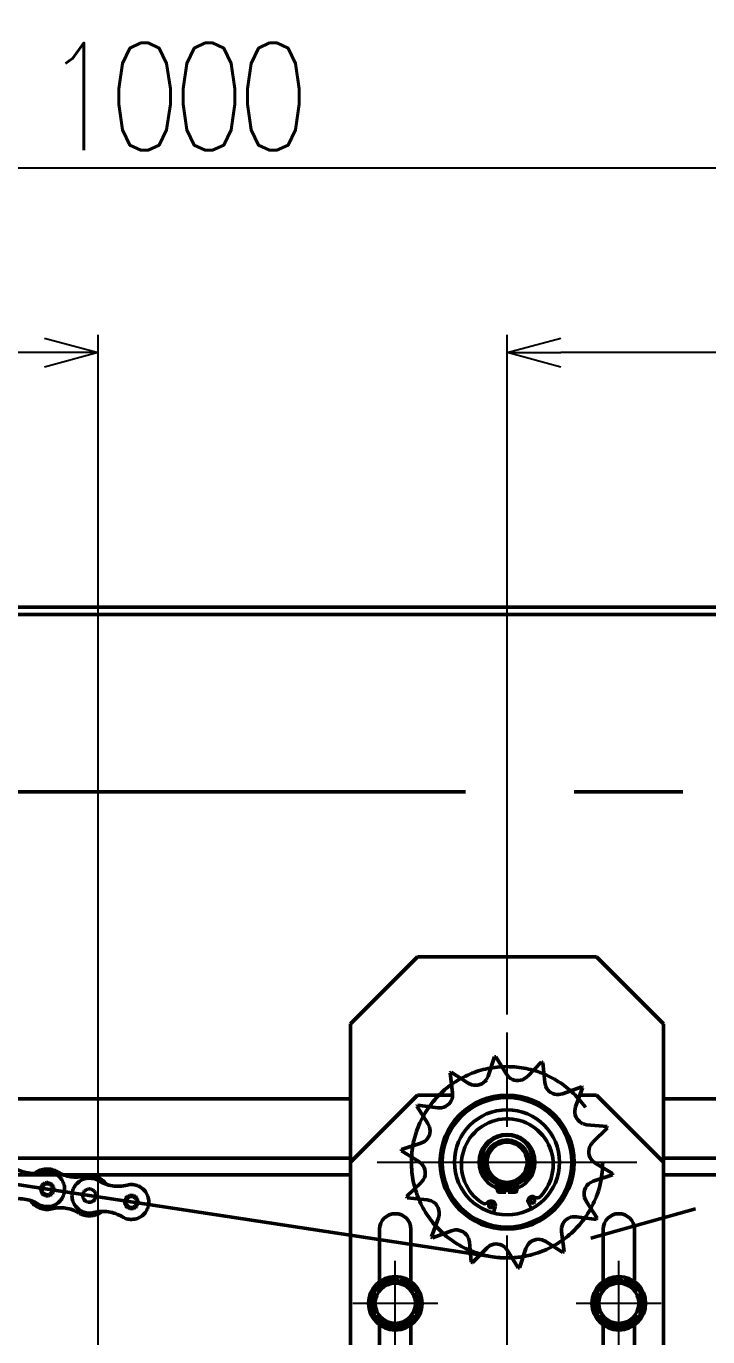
# Model space of a CAD drawing. Header units: millimetres. Extents: x -993 to 13147, y -7260 to 4342.
# Drawn here: x 4839 to 5144, y -6016 to -5430 of the extents above; entities that cross this region are included whole.
import ezdxf

# ---------------------------------------------------------------- set-up
doc = ezdxf.new("R2010")
doc.units = ezdxf.units.MM
doc.header["$LTSCALE"] = 7.649257
doc.linetypes.add('CENTER', pattern=[50.8, 31.75, -6.35, 6.35, -6.35])
doc.linetypes.add('PHANTOM', pattern=[63.5, 31.75, -6.35, 6.35, -6.35, 6.35, -6.35])
doc.layers.add('NoLayerName_001', color=7, linetype='Continuous')
doc.layers.add('NoLayerName_003', color=7, linetype='Continuous')
doc.styles.get("Standard").update_dxf_attribs({"font": 'txt', "bigfont": 'extfont2'})
doc.dimstyles.get("Standard").update_dxf_attribs({"dimtxt": 2.5, "dimasz": 2.5, "dimexe": 1.25, "dimexo": 0.625, "dimtad": 1, "dimzin": 0, "dimdsep": 46, "dimtxsty": 'Standard', "dimcen": 2.5, "dimadec": 0, "dimazin": 0, "dimtfac": 0.75, "dimtmove": 0, "dimatfit": 3, "dimfxl": 1, "dimarcsym": 0})

# ---------------------------------------------------------------- blocks, each defined once
blk = doc.blocks.new('_OPEN30')
at = {"color": 0, "linetype": 'ByBlock', "lineweight": -2}
for p, q in [((-1, 0.267949), (0, 0)), ((0, 0), (-1, -0.267949)), ((0, 0), (-1, 0))]:
    blk.add_line(p, q, dxfattribs=at)
blk = doc.blocks.new('*D1585')
at = {"layer": 'Defpoints', "color": 0}
for p in [(5054.41, -5575.87), (5404.59, -5752.44), (5054.41, -5880.09)]:
    blk.add_point(p, dxfattribs=at)
at = {"layer": 'NoLayerName_001', "color": 0, "linetype": 'Continuous', "lineweight": 25}
for p, q in [((5054.41, -5872.09), (5054.41, -5567.87)), ((5404.59, -5744.44), (5404.59, -5567.87)), ((5380.59, -5575.87), (5078.41, -5575.87))]:
    blk.add_line(p, q, dxfattribs=at)
at = {"layer": 'NoLayerName_001', "color": 0, "lineweight": 25, "xscale": 24, "yscale": 24, "zscale": 24, "rotation": 180}
blk.add_blockref('_OPEN30', (5054.41, -5575.87), dxfattribs=at)
at = {"layer": 'NoLayerName_001', "color": 0, "lineweight": 25, "xscale": 24, "yscale": 24, "zscale": 24}
blk.add_blockref('_OPEN30', (5404.59, -5575.87), dxfattribs=at)
at = {"layer": 'NoLayerName_001', "color": 2, "lineweight": 50, "insert": (5229.5, -5543.87), "char_height": 48, "attachment_point": 5}
blk.add_mtext('\\W0.8000;\\T0.8750;350', dxfattribs=at)
blk = doc.blocks.new('*D1586')
at = {"layer": 'Defpoints', "color": 0}
for p in [(4404.55, -5493.27), (4404.55, -5752.44), (5404.59, -5752.44)]:
    blk.add_point(p, dxfattribs=at)
at = {"layer": 'NoLayerName_001', "color": 0, "linetype": 'Continuous', "lineweight": 25}
for p, q in [((4404.55, -5744.44), (4404.55, -5485.27)), ((5404.59, -5744.44), (5404.59, -5485.27)), ((5380.59, -5493.27), (4428.55, -5493.27))]:
    blk.add_line(p, q, dxfattribs=at)
at = {"layer": 'NoLayerName_001', "color": 0, "lineweight": 25, "xscale": 24, "yscale": 24, "zscale": 24, "rotation": 180}
blk.add_blockref('_OPEN30', (4404.55, -5493.27), dxfattribs=at)
at = {"layer": 'NoLayerName_001', "color": 0, "lineweight": 25, "xscale": 24, "yscale": 24, "zscale": 24}
blk.add_blockref('_OPEN30', (5404.59, -5493.27), dxfattribs=at)
at = {"layer": 'NoLayerName_001', "color": 2, "lineweight": 50, "insert": (4904.57, -5461.27), "char_height": 48, "attachment_point": 5}
blk.add_mtext('\\W0.8000;\\T0.8750;1000', dxfattribs=at)
blk = doc.blocks.new('*D1587')
at = {"layer": 'Defpoints', "color": 0}
for p in [(4404.55, -5575.87), (4404.55, -5752.44), (4871.51, -6268.7)]:
    blk.add_point(p, dxfattribs=at)
at = {"layer": 'NoLayerName_001', "color": 0, "linetype": 'Continuous', "lineweight": 25}
for p, q in [((4404.55, -5744.44), (4404.55, -5567.87)), ((4871.51, -6260.7), (4871.51, -5567.87)), ((4847.51, -5575.87), (4428.55, -5575.87))]:
    blk.add_line(p, q, dxfattribs=at)
at = {"layer": 'NoLayerName_001', "color": 0, "lineweight": 25, "xscale": 24, "yscale": 24, "zscale": 24, "rotation": 180}
blk.add_blockref('_OPEN30', (4404.55, -5575.87), dxfattribs=at)
at = {"layer": 'NoLayerName_001', "color": 0, "lineweight": 25, "xscale": 24, "yscale": 24, "zscale": 24}
blk.add_blockref('_OPEN30', (4871.51, -5575.87), dxfattribs=at)
at = {"layer": 'NoLayerName_001', "color": 2, "lineweight": 50, "insert": (4638.03, -5531.29), "char_height": 48, "attachment_point": 5}
blk.add_mtext('\\W0.8000;\\T0.8750;(467)', dxfattribs=at)
blk = doc.blocks.new('JZB_0822')
at = {"layer": 'NoLayerName_001', "color": 7, "linetype": 'Continuous', "lineweight": 50}
for p, q in [((30, 200), (0, 170)), ((30, 200), (45.64, 200)), ((102.59, 200), (110, 200)), ((140, 170), (110, 200)), ((0, 170), (0, 0)), ((140, 170), (140, 0)), ((13, 116.65), (13, 140)), ((27, 140), (27, 116.65)), ((113, 116.65), (113, 140)), ((127, 140), (127, 116.65)), ((13, 81.1), (13, 97.15)), ((27, 97.15), (27, 54)), ((113, 54), (113, 97.15)), ((127, 97.15), (127, 54)), ((13, 54), (13, 59.9)), ((0, 6), (140, 6)), ((40, 6), (40, 0)), ((100, 0), (100, 6)), ((0, 0), (140, 0))]:
    blk.add_line(p, q, dxfattribs=at)
for radius in [10, 9]:
    blk.add_circle((70, 170), radius, dxfattribs=at)
for centre, start, end in [((20, 140), 0, 180), ((120, 140), 0, 180), ((20, 54), 180, 0), ((120, 54), 180, 0)]:
    blk.add_arc(centre, 7, start, end, dxfattribs=at)
blk = doc.blocks.new('JZB_0823')
at = {"layer": 'NoLayerName_001', "color": 7, "linetype": 'Continuous', "lineweight": 50}
for start, end in [(290.54849, 249.45151), (255.16191, 260.77687), (267.7649, 272.2351), (279.22314, 284.83809)]:
    blk.add_arc((12.5, 12.5), 12.5, start, end, dxfattribs=at)
blk = doc.blocks.new('JZB_0824')
at = {"layer": 'NoLayerName_001', "color": 7, "linetype": 'Continuous', "lineweight": 50}
for p, q in [((7, 0.97), (7, 2.46)), ((10.9, 3.4), (10.9, 0)), ((11.88, 0), (11.88, 3.4)), ((15.78, 2.46), (15.78, 0.97)), ((10.9, 0), (7.98, 0)), ((14.8, 0), (11.88, 0))]:
    blk.add_line(p, q, dxfattribs=at)
for centre in [(8.95, 1.95), (13.83, 1.95)]:
    blk.add_circle(centre, 1, dxfattribs=at)
for centre, radius, start, end in [((11.39, 14.2), 11.39, 298.36423, 241.63577), ((5.05, 2.46), 1.95, 0, 61.63577), ((7.98, 0.97), 0.975, 180, 270), ((14.8, 0.97), 0.975, 270, 0), ((17.73, 2.46), 1.95, 118.36423, 180)]:
    blk.add_arc(centre, radius, start, end, dxfattribs=at)
blk = doc.blocks.new('JZB_0851')
at = {"layer": 'NoLayerName_001', "color": 7, "linetype": 'Continuous', "lineweight": 50}
for p, q in [((690, 767.5), (50, 767.5)), ((830, 767.5), (1454.22, 767.5)), ((690, 760), (153, 760)), ((830, 760), (1107, 760))]:
    blk.add_line(p, q, dxfattribs=at)
blk = doc.blocks.new('JZB_0852')
at = {"layer": 'NoLayerName_001', "color": 7, "linetype": 'Continuous', "lineweight": 50}
for start, end in [(94.09895, 146.11564), (32.09734, 78.01881), (154.17078, 209.37944), (334.3923, 26.10468), (213.74988, 265.61424), (273.31891, 326.79776)]:
    blk.add_arc((10.75, 10.73), 10.75, start, end, dxfattribs=at)
blk = doc.blocks.new('JZB_0853')
at = {"layer": 'NoLayerName_001', "color": 7, "linetype": 'Continuous', "lineweight": 50}
for start, end in [(94.09895, 146.11564), (32.09734, 78.01881), (154.17078, 209.37944), (334.3923, 26.10468), (213.74988, 265.61424), (273.31891, 326.79776)]:
    blk.add_arc((10.75, 10.73), 10.75, start, end, dxfattribs=at)
blk = doc.blocks.new('JZB_0855')
at = {"layer": 'NoLayerName_001', "color": 7, "linetype": 'Continuous', "lineweight": 50}
blk.add_circle((12, 12), 12, dxfattribs=at)
blk = doc.blocks.new('JZB_0856')
at = {"layer": 'NoLayerName_001', "color": 7, "linetype": 'Continuous', "lineweight": 50}
blk.add_circle((12, 12), 12, dxfattribs=at)
blk = doc.blocks.new('JZB_0857')
at = {"layer": 'NoLayerName_001', "color": 7, "linetype": 'Continuous', "lineweight": 50}
for p, q in [((9.5, 21.94), (0, 16.45)), ((19, 16.45), (9.5, 21.94)), ((0, 16.45), (0, 5.48)), ((19, 5.48), (19, 16.45)), ((0, 5.48), (9.5, 0)), ((9.5, 0), (19, 5.48))]:
    blk.add_line(p, q, dxfattribs=at)
blk.add_circle((9.5, 10.97), 9, dxfattribs=at)
blk = doc.blocks.new('JZB_0858')
at = {"layer": 'NoLayerName_001', "color": 7, "linetype": 'Continuous', "lineweight": 50}
for p, q in [((9.5, 21.94), (0, 16.45)), ((19, 16.45), (9.5, 21.94)), ((0, 16.45), (0, 5.48)), ((19, 5.48), (19, 16.45)), ((0, 5.48), (9.5, 0)), ((9.5, 0), (19, 5.48))]:
    blk.add_line(p, q, dxfattribs=at)
blk.add_circle((9.5, 10.97), 9, dxfattribs=at)
blk = doc.blocks.new('JZB_0859')
at = {"layer": 'NoLayerName_003', "color": 7, "linetype": 'Continuous', "lineweight": 50}
for p, q in [((38.77, 85.77), (41.65, 94.41)), ((42.25, 94.48), (46.96, 86.69)), ((56.33, 85.62), (62.67, 92.16)), ((63.23, 91.96), (64.1, 82.9)), ((22.89, 78.28), (21.74, 87.32)), ((22.24, 87.63), (29.87, 82.66)), ((31.46, 81.93), (29.87, 82.66)), ((38.77, 85.77), (37.98, 84.21)), ((48.08, 85.34), (46.96, 86.69)), ((56.33, 85.62), (54.94, 84.56)), ((64.52, 81.2), (64.1, 82.9)), ((22.89, 78.28), (22.86, 76.53)), ((72.08, 77.87), (70.37, 77.52)), ((72.08, 77.87), (80.63, 81.01)), ((81.05, 80.59), (77.9, 72.04)), ((11.83, 64.65), (6.87, 72.29)), ((7.19, 72.79), (16.22, 71.62)), ((17.97, 71.66), (16.22, 71.62)), ((77.55, 70.33), (77.9, 72.04)), ((11.83, 64.65), (12.56, 63.06)), ((82.91, 64.06), (81.22, 64.48)), ((82.91, 64.06), (91.98, 63.18)), ((92.17, 62.61), (85.63, 56.28)), ((0.07, 52.89), (8.71, 55.75)), ((10.27, 56.54), (8.71, 55.75)), ((84.56, 54.89), (85.63, 56.28)), ((7.78, 47.57), (0, 52.29)), ((7.78, 47.57), (9.13, 46.45)), ((86.68, 46.91), (85.33, 48.03)), ((94.39, 41.59), (85.75, 38.72)), ((86.68, 46.91), (94.46, 42.18)), ((2.29, 31.87), (8.83, 38.2)), ((9.9, 39.59), (8.83, 38.2)), ((11.55, 30.42), (2.48, 31.3)), ((11.55, 30.42), (13.24, 29.99)), ((82.63, 29.83), (81.9, 31.42)), ((82.63, 29.83), (87.59, 22.19)), ((41.19, 24.53), (41.95, 27.37)), ((56.77, 29.03), (58.14, 26.42)), ((13.41, 13.89), (16.56, 22.43)), ((71.57, 16.19), (71.6, 17.94)), ((76.49, 22.82), (78.24, 22.85)), ((87.27, 21.68), (78.24, 22.85)), ((22.38, 16.6), (13.83, 13.46)), ((22.38, 16.6), (24.09, 16.96)), ((29.94, 13.28), (30.36, 11.58)), ((63, 12.54), (64.59, 11.81)), ((72.22, 6.84), (64.59, 11.81)), ((71.57, 16.19), (72.73, 7.16)), ((31.23, 2.52), (30.36, 11.58)), ((38.13, 8.85), (31.79, 2.32)), ((38.13, 8.85), (39.52, 9.92)), ((46.38, 9.14), (47.5, 7.79)), ((52.21, 0), (47.5, 7.79)), ((55.69, 8.71), (52.81, 0.07)), ((55.69, 8.71), (56.48, 10.27))]:
    blk.add_line(p, q, dxfattribs=at)
at = {"layer": 'NoLayerName_003', "color": 4, "linetype": 'CENTER', "lineweight": 50}
blk.add_circle((47.23, 47.24), 42.8, dxfattribs=at)
at = {"layer": 'NoLayerName_003', "color": 7, "linetype": 'Continuous', "lineweight": 50}
for centre, radius in [((47.23, 47.24), 30), ((47.23, 47.24), 29), ((47.23, 47.24), 23.5), ((58.54, 29.96), 1), ((40.02, 27.89), 1)]:
    blk.add_circle(centre, radius, dxfattribs=at)
for centre, radius, start, end in [((47.23, 47.24), 47.5, 96.02365, 96.74739), ((47.23, 47.24), 47.5, 70.30936, 71.0331), ((47.23, 47.24), 47.5, 121.73793, 122.46167), ((33.12, 87.65), 5.96, 253.80381, 324.68151), ((52.05, 89.77), 5.96, 228.08952, 298.96723), ((16.99, 77.53), 5.96, 279.51809, 350.3958), ((70.03, 83.46), 5.96, 202.37524, 273.25294), ((47.23, 47.24), 47.5, 44.59508, 45.31882), ((47.23, 47.24), 47.5, 147.45222, 148.17596), ((47.35, 46.17), 20.53, 316.10095, 236.67009), ((83.49, 69.98), 5.96, 176.66095, 247.53866), ((6.84, 61.41), 5.96, 305.23238, 16.11009), ((47.23, 47.24), 47.5, 18.88079, 19.60453), ((47.23, 47.24), 47.5, 173.16651, 173.89025), ((89.77, 52), 5.96, 150.94667, 221.82437), ((4.69, 42.48), 5.96, 330.94667, 41.82437), ((47.23, 47.24), 47.5, 353.16651, 353.89025), ((87.62, 33.07), 5.96, 108.32941, 196.11009), ((47.23, 47.24), 47.5, 198.88079, 199.60453), ((10.97, 24.49), 5.96, 339.75798, 67.53866), ((40.02, 27.89), 2, 345.11718, 135.43944), ((58.54, 29.96), 2, 57.3316, 207.65386), ((60.7, 33.33), 2, 237.3316, 316.10095), ((37.17, 30.69), 2, 236.67009, 315.43944), ((77.48, 16.95), 5.96, 99.51809, 170.3958), ((47.23, 47.24), 47.5, 327.45222, 328.17596), ((47.23, 47.24), 47.5, 224.59508, 225.31882), ((24.43, 11.01), 5.96, 22.37524, 93.25294), ((61.34, 6.82), 5.96, 73.80381, 144.68151), ((42.41, 4.71), 5.96, 48.08952, 118.96723), ((47.23, 47.24), 47.5, 301.73793, 302.46167), ((47.23, 47.24), 47.5, 250.30936, 251.0331), ((47.23, 47.24), 47.5, 276.02365, 276.74739)]:
    blk.add_arc(centre, radius, start, end, dxfattribs=at)
blk = doc.blocks.new('JZB_0863')
at = {"layer": 'NoLayerName_001', "color": 7, "linetype": 'Continuous', "lineweight": 50}
for p, q in [((0, 220), (1442.63, 220)), ((900, 216.8), (320, 216.8)), ((307.5, 0), (690, 0)), ((830, 0), (912.5, 0))]:
    blk.add_line(p, q, dxfattribs=at)
blk = doc.blocks.new('JZB_0929')
at = {"layer": 'NoLayerName_001', "color": 4, "linetype": 'CENTER', "lineweight": 25}
blk.add_line((9, 0), (9, 333.71), dxfattribs=at)
at = {"layer": 'NoLayerName_001', "color": 7, "linetype": 'Continuous', "lineweight": 50}
for p, q in [((4.75, 177.5), (3, 175.75)), ((13.25, 177.5), (4.75, 177.5)), ((15, 175.75), (13.25, 177.5)), ((15, 175.75), (3, 175.75)), ((3, 175.75), (3, 121.6)), ((15, 121.6), (15, 175.75)), ((3, 95.6), (3, 36.5)), ((15, 36.5), (15, 95.6)), ((0, 10), (0, 17.5)), ((9, 10.8), (9, 17.5)), ((18, 10), (18, 17.5)), ((0, 10), (18, 10)), ((9, 10.8), (4.5, 10)), ((18, 10.8), (13.5, 10))]:
    blk.add_line(p, q, dxfattribs=at)
at = {"layer": 'NoLayerName_001', "color": 3, "linetype": 'Continuous', "lineweight": 50}
for p, q in [((3.88, 176.62), (3.88, 121.6)), ((14.13, 121.6), (14.13, 176.62)), ((3.88, 95.6), (3.88, 36.5)), ((14.13, 36.5), (14.13, 95.6))]:
    blk.add_line(p, q, dxfattribs=at)
at = {"layer": 'NoLayerName_001', "color": 7, "linetype": 'Continuous', "lineweight": 50, "start_tangent": (-0.999906, 0.013678), "end_tangent": (-0.982197, 0.187856)}
for points in [[(4.5, 10), (4.18, 10), (0, 10.8)], [(13.5, 10), (13.18, 10), (9, 10.8)]]:
    blk.add_spline(points, degree=3, dxfattribs=at)
blk = doc.blocks.new('JZB_0930')
at = {"layer": 'NoLayerName_001', "color": 7, "linetype": 'Continuous', "lineweight": 50}
for p, q in [((30, 350), (0, 320)), ((30, 350), (110, 350)), ((140, 320), (110, 350)), ((0, 258.1), (0, 320)), ((140, 320), (140, 258.1)), ((0, 88.1), (0, 0)), ((140, 88.1), (140, 0)), ((140, 9), (0, 9)), ((40, 9), (40, 0)), ((100, 0), (100, 9)), ((140, 0), (0, 0))]:
    blk.add_line(p, q, dxfattribs=at)
blk = doc.blocks.new('JZB_1062')
at = {"layer": 'NoLayerName_003', "color": 4, "linetype": 'CENTER', "lineweight": 50}
for p, q in [((63.88, 208.57), (1063.88, 208.57)), ((1078.72, 100.92), (725.47, 1.6)), ((707.45, 0.49), (55.64, 99.49))]:
    blk.add_line(p, q, dxfattribs=at)
at = {"layer": 'NoLayerName_003', "color": 3, "linetype": 'PHANTOM', "lineweight": 50}
blk.add_line((525.65, 18.95), (525.63, 18.95), dxfattribs=at)
for centre, radius in [((508.15, 30.76), 2.98), ((508.15, 30.76), 2.48), ((526.98, 27.9), 2.98), ((545.82, 25.04), 2.98), ((545.82, 25.04), 2.48)]:
    blk.add_circle(centre, radius, dxfattribs=at)
for centre, radius, start, end in [((502.15, 54.73), 16.9, 238.74319, 283.98292), ((508.12, 30.76), 9.05, 58.28194, 128.61667), ((508.12, 30.76), 7.8, 238.74319, 103.98292), ((520.93, 51.48), 15.31, 238.28194, 284.44417), ((527.01, 27.89), 7.8, 58.74319, 283.98292), ((527.01, 27.89), 9.05, 34.10944, 104.44417), ((539.82, 49.01), 16.9, 238.74319, 283.98292), ((545.79, 25.04), 7.8, 238.74319, 103.98292), ((495.31, 9.65), 16.9, 58.74319, 103.98292), ((508.12, 30.76), 9.05, 214.10944, 282.77767), ((514.18, 7.17), 15.31, 58.28194, 105.37771), ((526.99, 27.9), 9.05, 238.28194, 261.36306), ((527.01, 27.89), 9.05, 261.36306, 308.61667), ((532.98, 3.93), 16.9, 58.74319, 103.98292)]:
    blk.add_arc(centre, radius, start, end, dxfattribs=at)
at = {"layer": 'NoLayerName_003', "color": 4, "linetype": 'CENTER', "lineweight": 50}
blk.add_arc((713.88, 42.82), 42.82, 261.36306, 285.70349, dxfattribs=at)

msp = doc.modelspace()

# ---------------------------------------------------------------- linework, layer by layer
at = {"layer": 'NoLayerName_001', "color": 4, "linetype": 'CENTER', "lineweight": 25}
for p, q in [((4996.2956, -5938.2005), (5112.5156, -5938.2005)), ((5004.4056, -6020.3005), (5004.4056, -5982.3005)), ((5104.4056, -6020.3005), (5104.4056, -5982.3005)), ((4985.4056, -6001.3005), (5023.4056, -6001.3005)), ((5085.4056, -6001.3005), (5123.4056, -6001.3005))]:
    msp.add_line(p, q, dxfattribs=at)

# ---------------------------------------------------------------- block references
at = {"layer": 'NoLayerName_001'}
for name, p in [('JZB_0863', (4294.4056, -5909.8005)), ('JZB_1062', (4340.5301, -5981.0206)), ('JZB_0930', (4984.4056, -6196.3005)), ('JZB_0929', (5045.4056, -6213.8005)), ('JZB_0859', (5007.1755, -5985.4383)), ('JZB_0822', (4984.4056, -6108.2006)), ('JZB_0851', (4294.4056, -6703.8005)), ('JZB_0823', (5041.9056, -5950.7006)), ('JZB_0824', (5043.0156, -5951.588)), ('JZB_0856', (4992.4056, -6013.3005)), ('JZB_0852', (4993.6556, -6012.0325)), ('JZB_0857', (4994.9056, -6012.2702)), ('JZB_0855', (5092.4056, -6013.3005)), ('JZB_0853', (5093.6556, -6012.0325)), ('JZB_0858', (5094.9056, -6012.2702))]:
    msp.add_blockref(name, p, dxfattribs=at)

# ---------------------------------------------------------------- dimensions: what is measured, and where the dimension line sits
at = {"layer": 'NoLayerName_001', "color": 3, "linetype": 'Continuous', "lineweight": 50}
for base, p1, p2, override, picture, middle in [((4404.5538, -5493.272), (5404.5908, -5752.4384), (4404.5538, -5752.4377), {"dimtxt": 48, "dimasz": 24, "dimexe": 8, "dimexo": 8, "dimgap": 8, "dimdec": 0, "dimzin": 8, "dimblk": 'OPEN30', "dimclrd": 0, "dimclre": 0, "dimclrt": 2, "dimtp": 0, "dimtm": 0, "dimlwd": 25, "dimlwe": 25}, '*D1586', (4904.5723, -5493.272)), ((4404.5538, -5575.8657), (4871.5056, -6268.7001), (4404.5538, -5752.4377), {"dimtxt": 48, "dimasz": 24, "dimexe": 8, "dimexo": 8, "dimgap": 8, "dimdec": 0, "dimzin": 8, "dimpost": '(<>)', "dimblk": 'OPEN30', "dimclrd": 0, "dimclre": 0, "dimclrt": 2, "dimtp": 0, "dimtm": 0, "dimlwd": 25, "dimlwe": 25}, '*D1587', (4638.0297, -5575.8657)), ((5054.4056, -5575.8657), (5404.5908, -5752.4384), (5054.4056, -5880.0905), {"dimtxt": 48, "dimasz": 24, "dimexe": 8, "dimexo": 8, "dimgap": 8, "dimdec": 0, "dimzin": 8, "dimblk": 'OPEN30', "dimclrd": 0, "dimclre": 0, "dimclrt": 2, "dimtp": 0, "dimtm": 0, "dimlwd": 25, "dimlwe": 25}, '*D1585', (5229.4982, -5575.8657))]:
    dim = msp.add_linear_dim(base=base, p1=p1, p2=p2, angle=180, text='\\W0.8000;\\T0.8750;<>', dimstyle='Standard', override=override, dxfattribs=at)
    dim.commit()
    dim.dimension.update_dxf_attribs({"geometry": picture, "text_midpoint": middle, "dimtype": 160})

doc.saveas('drawing.dxf')
